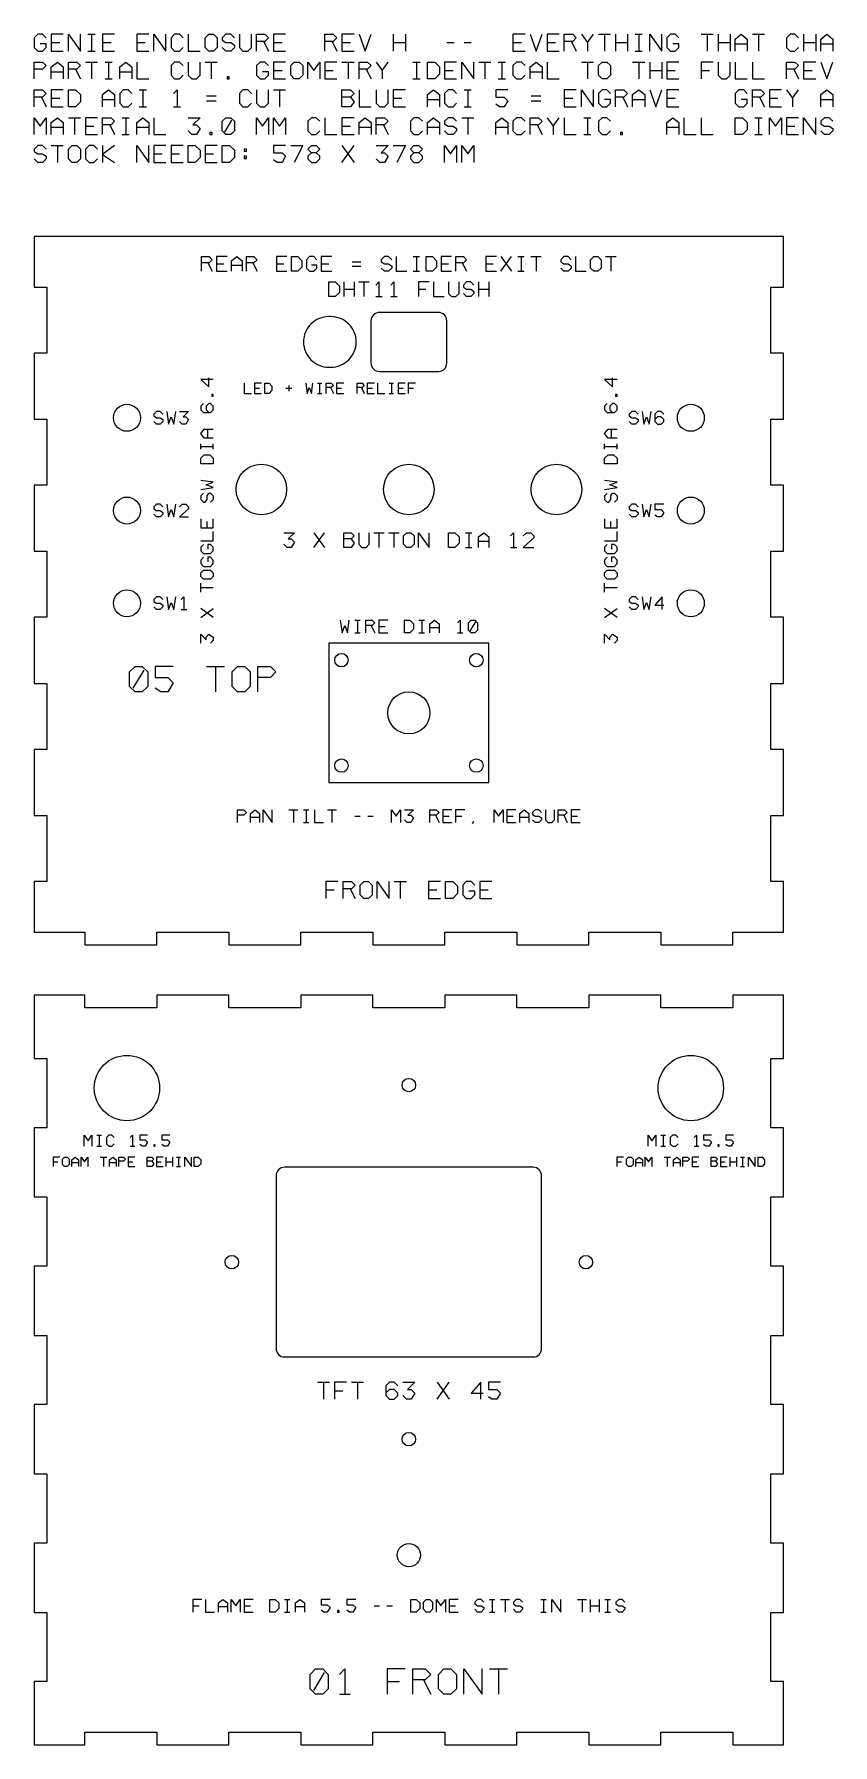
# Model space of a CAD drawing. Extents: x 10 to 567, y 10 to 416.
# Drawn here: x 10 to 199.5, y 10 to 415.8 of the extents above; entities that cross this region are included whole.
import ezdxf

# ---------------------------------------------------------------- set-up
doc = ezdxf.new("R2010")
doc.units = 0
for name, color, linetype in [('CUT', 1, 'Continuous'), ('ENGRAVE', 5, 'Continuous'), ('NOTES', 8, 'Continuous')]:
    doc.layers.add(name, color=color, linetype=linetype)

msp = doc.modelspace()

# ---------------------------------------------------------------- linework, layer by layer
at = {"layer": 'CUT', "color": 1}
for points in [[(10, 202.8), (22, 202.8), (22, 199.8), (39.09, 199.8), (39.09, 202.8), (56.18, 202.8), (56.18, 199.8), (73.27, 199.8), (73.27, 202.8), (90.36, 202.8), (90.36, 199.8), (107.44, 199.8), (107.44, 202.8), (124.53, 202.8), (124.53, 199.8), (141.62, 199.8), (141.62, 202.8), (158.71, 202.8), (158.71, 199.8), (175.8, 199.8), (175.8, 202.8), (187.8, 202.8), (187.8, 214.8), (184.8, 214.8), (184.8, 230.47), (187.8, 230.47), (187.8, 246.13), (184.8, 246.13), (184.8, 261.8), (187.8, 261.8), (187.8, 277.47), (184.8, 277.47), (184.8, 293.13), (187.8, 293.13), (187.8, 308.8), (184.8, 308.8), (184.8, 324.47), (187.8, 324.47), (187.8, 340.13), (184.8, 340.13), (184.8, 355.8), (187.8, 355.8), (187.8, 367.8), (10, 367.8), (10, 355.8), (13, 355.8), (13, 340.13), (10, 340.13), (10, 324.47), (13, 324.47), (13, 308.8), (10, 308.8), (10, 293.13), (13, 293.13), (13, 277.47), (10, 277.47), (10, 261.8), (13, 261.8), (13, 246.13), (10, 246.13), (10, 230.47), (13, 230.47), (13, 214.8), (10, 214.8)], [(10, 10), (22, 10), (22, 13), (39.09, 13), (39.09, 10), (56.18, 10), (56.18, 13), (73.27, 13), (73.27, 10), (90.36, 10), (90.36, 13), (107.44, 13), (107.44, 10), (124.53, 10), (124.53, 13), (141.62, 13), (141.62, 10), (158.71, 10), (158.71, 13), (175.8, 13), (175.8, 10), (187.8, 10), (187.8, 25), (184.8, 25), (184.8, 41.42), (187.8, 41.42), (187.8, 57.84), (184.8, 57.84), (184.8, 74.27), (187.8, 74.27), (187.8, 90.69), (184.8, 90.69), (184.8, 107.11), (187.8, 107.11), (187.8, 123.53), (184.8, 123.53), (184.8, 139.96), (187.8, 139.96), (187.8, 156.38), (184.8, 156.38), (184.8, 172.8), (187.8, 172.8), (187.8, 187.8), (175.8, 187.8), (175.8, 184.8), (158.71, 184.8), (158.71, 187.8), (141.62, 187.8), (141.62, 184.8), (124.53, 184.8), (124.53, 187.8), (107.44, 187.8), (107.44, 184.8), (90.36, 184.8), (90.36, 187.8), (73.27, 187.8), (73.27, 184.8), (56.18, 184.8), (56.18, 187.8), (39.09, 187.8), (39.09, 184.8), (22, 184.8), (22, 187.8), (10, 187.8), (10, 172.8), (13, 172.8), (13, 156.38), (10, 156.38), (10, 139.96), (13, 139.96), (13, 123.53), (10, 123.53), (10, 107.11), (13, 107.11), (13, 90.69), (10, 90.69), (10, 74.27), (13, 74.27), (13, 57.84), (10, 57.84), (10, 41.42), (13, 41.42), (13, 25), (10, 25)]]:
    msp.add_lwpolyline(points, close=True, dxfattribs=at)
for points in [[(91.9, 335.8), (105.9, 335.8, 0.414214), (107.9, 337.8), (107.9, 347.8, 0.414214), (105.9, 349.8), (91.9, 349.8, 0.414214), (89.9, 347.8), (89.9, 337.8, 0.414214)], [(79.9, 336.8), (80.4, 336.8, 0.414214), (86.4, 342.8), (86.4, 342.8, 0.414214), (80.4, 348.8), (79.9, 348.8, 0.414214), (73.9, 342.8), (73.9, 342.8, 0.414214)], [(69.4, 102), (128.4, 102, 0.414214), (130.4, 104), (130.4, 145, 0.414214), (128.4, 147), (69.4, 147, 0.414214), (67.4, 145), (67.4, 104, 0.414214)]]:
    msp.add_lwpolyline(points, format="xyb", close=True, dxfattribs=at)
for centre, radius in [((32, 324.8), 3.2), ((165.8, 324.8), 3.2), ((63.9, 307.8), 6), ((98.9, 307.8), 6), ((133.9, 307.8), 6), ((32, 302.8), 3.2), ((165.8, 302.8), 3.2), ((32, 280.8), 3.2), ((165.8, 280.8), 3.2), ((82.9, 267.3), 1.6), ((114.9, 267.3), 1.6), ((98.9, 254.8), 5), ((82.9, 242.3), 1.6), ((114.9, 242.3), 1.6), ((32, 165.8), 7.75), ((165.8, 165.8), 7.75), ((98.9, 166.5), 1.6), ((56.9, 124.5), 1.6), ((140.9, 124.5), 1.6), ((98.9, 82.5), 1.6), ((98.9, 55), 2.75)]:
    msp.add_circle(centre, radius, dxfattribs=at)
at = {"layer": 'ENGRAVE', "color": 5}
for points in [[(49.73, 359.55), (49.73, 363.05), (51.48, 363.05), (52.23, 362.3), (51.48, 361.55), (49.73, 361.55)], [(51.23, 361.55), (52.23, 359.55)], [(55.78, 363.05), (53.28, 363.05), (53.28, 359.55), (55.78, 359.55)], [(53.28, 361.3), (55.03, 361.3)], [(56.83, 359.55), (56.83, 362.05), (58.08, 363.05), (59.33, 362.05), (59.33, 359.55)], [(60.38, 359.55), (60.38, 363.05), (62.12, 363.05), (62.88, 362.3), (62.12, 361.55), (60.38, 361.55)], [(61.88, 361.55), (62.88, 359.55)], [(69.97, 363.05), (67.47, 363.05), (67.47, 359.55), (69.97, 359.55)], [(67.47, 361.3), (69.22, 361.3)], [(71.03, 359.55), (71.03, 363.05), (72.53, 363.05), (73.53, 362.05), (73.53, 360.55), (72.53, 359.55), (71.03, 359.55)], [(77.08, 362.3), (76.33, 363.05), (75.33, 363.05), (74.58, 362.3), (74.58, 360.3), (75.33, 359.55), (76.33, 359.55), (77.08, 360.3), (77.08, 361.05), (75.83, 361.05)], [(80.62, 363.05), (78.12, 363.05), (78.12, 359.55), (80.62, 359.55)], [(78.12, 361.3), (79.88, 361.3)], [(85.47, 361.8), (87.47, 361.8)], [(94.83, 362.3), (94.08, 363.05), (93.08, 363.05), (92.33, 362.3), (92.33, 361.8), (93.08, 361.3), (94.08, 361.3), (94.83, 360.8), (94.83, 360.3), (94.08, 359.55), (93.08, 359.55), (92.33, 360.3)], [(95.88, 363.05), (95.88, 359.55), (98.38, 359.55)], [(99.92, 363.05), (101.42, 363.05)], [(100.67, 363.05), (100.67, 359.55)], [(102.97, 359.55), (102.97, 363.05), (104.47, 363.05), (105.47, 362.05), (105.47, 360.55), (104.47, 359.55), (102.97, 359.55)], [(109.03, 363.05), (106.53, 363.05), (106.53, 359.55), (109.03, 359.55)], [(106.53, 361.3), (108.28, 361.3)], [(110.08, 359.55), (110.08, 363.05), (111.83, 363.05), (112.58, 362.3), (111.83, 361.55), (110.08, 361.55)], [(111.58, 361.55), (112.58, 359.55)], [(119.67, 363.05), (117.17, 363.05), (117.17, 359.55), (119.67, 359.55)], [(117.17, 361.3), (118.92, 361.3)], [(120.72, 363.05), (123.22, 359.55)], [(120.72, 359.55), (123.22, 363.05)], [(124.78, 363.05), (126.28, 363.05)], [(125.53, 363.05), (125.53, 359.55)], [(127.83, 363.05), (130.32, 363.05)], [(129.07, 363.05), (129.07, 359.55)], [(137.43, 362.3), (136.68, 363.05), (135.68, 363.05), (134.93, 362.3), (134.93, 361.8), (135.68, 361.3), (136.68, 361.3), (137.43, 360.8), (137.43, 360.3), (136.68, 359.55), (135.68, 359.55), (134.93, 360.3)], [(138.47, 363.05), (138.47, 359.55), (140.97, 359.55)], [(142.77, 363.05), (143.77, 363.05), (144.52, 362.3), (144.52, 360.3), (143.77, 359.55), (142.77, 359.55), (142.02, 360.3), (142.02, 362.3), (142.77, 363.05)], [(145.57, 363.05), (148.07, 363.05)], [(146.82, 363.05), (146.82, 359.55)], [(56.83, 361.05), (59.33, 361.05)], [(85.47, 360.8), (87.47, 360.8)], [(99.92, 359.55), (101.42, 359.55)], [(124.78, 359.55), (126.28, 359.55)], [(79.9, 353.55), (79.9, 357.05), (81.4, 357.05), (82.4, 356.05), (82.4, 354.55), (81.4, 353.55), (79.9, 353.55)], [(83.45, 357.05), (83.45, 353.55)], [(83.45, 355.3), (85.95, 355.3)], [(85.95, 357.05), (85.95, 353.55)], [(87, 357.05), (89.5, 357.05)], [(88.25, 357.05), (88.25, 353.55)], [(91.05, 356.3), (91.8, 357.05), (91.8, 353.55)], [(91.05, 353.55), (92.55, 353.55)], [(94.6, 356.3), (95.35, 357.05), (95.35, 353.55)], [(94.6, 353.55), (96.1, 353.55)], [(103.7, 357.05), (101.2, 357.05), (101.2, 353.55)], [(101.2, 355.3), (102.95, 355.3)], [(104.75, 357.05), (104.75, 353.55), (107.25, 353.55)], [(108.3, 357.05), (108.3, 354.3), (109.05, 353.55), (110.05, 353.55), (110.8, 354.3), (110.8, 357.05)], [(114.35, 356.3), (113.6, 357.05), (112.6, 357.05), (111.85, 356.3), (111.85, 355.8), (112.6, 355.3), (113.6, 355.3), (114.35, 354.8), (114.35, 354.3), (113.6, 353.55), (112.6, 353.55), (111.85, 354.3)], [(115.4, 357.05), (115.4, 353.55)], [(115.4, 355.3), (117.9, 355.3)], [(117.9, 357.05), (117.9, 353.55)], [(52.5, 333.87), (49.5, 333.87), (51.43, 332.16), (51.43, 334.3)], [(59.82, 333), (59.82, 330.6), (61.53, 330.6)], [(63.97, 333), (62.25, 333), (62.25, 330.6), (63.97, 330.6)], [(64.69, 330.6), (64.69, 333), (65.72, 333), (66.4, 332.31), (66.4, 331.29), (65.72, 330.6), (64.69, 330.6)], [(74.42, 333), (74.77, 330.6), (75.28, 331.97), (75.8, 330.6), (76.14, 333)], [(77.2, 333), (78.23, 333)], [(77.72, 333), (77.72, 330.6)], [(79.29, 330.6), (79.29, 333), (80.49, 333), (81.01, 332.49), (80.49, 331.97), (79.29, 331.97)], [(83.44, 333), (81.73, 333), (81.73, 330.6), (83.44, 330.6)], [(86.6, 330.6), (86.6, 333), (87.8, 333), (88.31, 332.49), (87.8, 331.97), (86.6, 331.97)], [(90.74, 333), (89.03, 333), (89.03, 330.6), (90.74, 330.6)], [(91.46, 333), (91.46, 330.6), (93.18, 330.6)], [(94.24, 333), (95.27, 333)], [(94.76, 333), (94.76, 330.6)], [(98.05, 333), (96.33, 333), (96.33, 330.6), (98.05, 330.6)], [(100.48, 333), (98.77, 333), (98.77, 330.6)], [(148.3, 333.87), (145.3, 333.87), (147.23, 332.16), (147.23, 334.3)], [(52.5, 329.97), (52.5, 330.36), (52.11, 330.36), (52.11, 329.97), (52.5, 329.97)], [(62.25, 331.8), (63.45, 331.8)], [(69.73, 331.8), (71.1, 331.8)], [(70.41, 332.49), (70.41, 331.11)], [(77.2, 330.6), (78.23, 330.6)], [(80.32, 331.97), (81.01, 330.6)], [(81.73, 331.8), (82.93, 331.8)], [(87.62, 331.97), (88.31, 330.6)], [(89.03, 331.8), (90.23, 331.8)], [(94.24, 330.6), (95.27, 330.6)], [(96.33, 331.8), (97.53, 331.8)], [(98.77, 331.8), (99.97, 331.8)], [(148.3, 329.97), (148.3, 330.36), (147.91, 330.36), (147.91, 329.97), (148.3, 329.97)], [(40.53, 325.66), (39.89, 326.3), (39.03, 326.3), (38.39, 325.66), (38.39, 325.23), (39.03, 324.8), (39.89, 324.8), (40.53, 324.37), (40.53, 323.94), (39.89, 323.3), (39.03, 323.3), (38.39, 323.94)], [(41.43, 326.3), (41.86, 323.3), (42.5, 325.01), (43.14, 323.3), (43.57, 326.3)], [(44.47, 326.3), (46.61, 326.3), (45.33, 325.01), (45.97, 325.01), (46.61, 324.37), (45.97, 323.3), (45.11, 323.3), (44.47, 323.94)], [(50.14, 328.21), (49.5, 327.57), (49.5, 326.71), (50.14, 326.07), (51.86, 326.07), (52.5, 326.71), (52.5, 327.57), (51.86, 328.21), (51.43, 328.21), (50.79, 327.57), (50.79, 326.71), (51.43, 326.07)], [(145.94, 328.21), (145.3, 327.57), (145.3, 326.71), (145.94, 326.07), (147.66, 326.07), (148.3, 326.71), (148.3, 327.57), (147.66, 328.21), (147.23, 328.21), (146.59, 327.57), (146.59, 326.71), (147.23, 326.07)], [(153.33, 325.66), (152.69, 326.3), (151.83, 326.3), (151.19, 325.66), (151.19, 325.23), (151.83, 324.8), (152.69, 324.8), (153.33, 324.37), (153.33, 323.94), (152.69, 323.3), (151.83, 323.3), (151.19, 323.94)], [(154.23, 326.3), (154.66, 323.3), (155.3, 325.01), (155.94, 323.3), (156.37, 326.3)], [(159.41, 325.66), (158.77, 326.3), (157.91, 326.3), (157.27, 325.66), (157.27, 323.94), (157.91, 323.3), (158.77, 323.3), (159.41, 323.94), (159.41, 324.37), (158.77, 325.01), (157.91, 325.01), (157.27, 324.37)], [(52.5, 319.99), (50.36, 319.99), (49.5, 321.06), (50.36, 322.13), (52.5, 322.13)], [(51.21, 319.99), (51.21, 322.13)], [(148.3, 319.99), (146.16, 319.99), (145.3, 321.06), (146.16, 322.13), (148.3, 322.13)], [(147.01, 319.99), (147.01, 322.13)], [(49.5, 317.37), (49.5, 318.66)], [(49.5, 318.01), (52.5, 318.01)], [(52.5, 317.37), (52.5, 318.66)], [(145.3, 317.37), (145.3, 318.66)], [(145.3, 318.01), (148.3, 318.01)], [(148.3, 317.37), (148.3, 318.66)], [(52.5, 313.9), (49.5, 313.9), (49.5, 315.19), (50.36, 316.04), (51.64, 316.04), (52.5, 315.19), (52.5, 313.9)], [(148.3, 313.9), (145.3, 313.9), (145.3, 315.19), (146.16, 316.04), (147.44, 316.04), (148.3, 315.19), (148.3, 313.9)], [(49.5, 307.81), (52.5, 308.24), (50.79, 308.89), (52.5, 309.53), (49.5, 309.96)], [(145.3, 307.81), (148.3, 308.24), (146.59, 308.89), (148.3, 309.53), (145.3, 309.96)], [(50.14, 306.91), (49.5, 306.27), (49.5, 305.41), (50.14, 304.77), (50.57, 304.77), (51, 305.41), (51, 306.27), (51.43, 306.91), (51.86, 306.91), (52.5, 306.27), (52.5, 305.41), (51.86, 304.77)], [(145.94, 306.91), (145.3, 306.27), (145.3, 305.41), (145.94, 304.77), (146.37, 304.77), (146.8, 305.41), (146.8, 306.27), (147.23, 306.91), (147.66, 306.91), (148.3, 306.27), (148.3, 305.41), (147.66, 304.77)], [(40.53, 303.66), (39.89, 304.3), (39.03, 304.3), (38.39, 303.66), (38.39, 303.23), (39.03, 302.8), (39.89, 302.8), (40.53, 302.37), (40.53, 301.94), (39.89, 301.3), (39.03, 301.3), (38.39, 301.94)], [(41.43, 304.3), (41.86, 301.3), (42.5, 303.01), (43.14, 301.3), (43.57, 304.3)], [(44.47, 303.66), (45.11, 304.3), (45.97, 304.3), (46.61, 303.66), (46.61, 303.23), (44.47, 301.3), (46.61, 301.3)], [(49.5, 300.83), (49.5, 298.69), (52.5, 298.69), (52.5, 300.83)], [(145.3, 300.83), (145.3, 298.69), (148.3, 298.69), (148.3, 300.83)], [(153.33, 303.66), (152.69, 304.3), (151.83, 304.3), (151.19, 303.66), (151.19, 303.23), (151.83, 302.8), (152.69, 302.8), (153.33, 302.37), (153.33, 301.94), (152.69, 301.3), (151.83, 301.3), (151.19, 301.94)], [(154.23, 304.3), (154.66, 301.3), (155.3, 303.01), (155.94, 301.3), (156.37, 304.3)], [(159.41, 304.3), (157.27, 304.3), (157.27, 303.01), (158.77, 303.01), (159.41, 302.37), (158.77, 301.3), (157.91, 301.3), (157.27, 301.73)], [(49.5, 295.64), (52.5, 295.64), (52.5, 297.79)], [(51, 298.69), (51, 300.19)], [(69.25, 297.55), (71.75, 297.55), (70.25, 296.05), (71, 296.05), (71.75, 295.3), (71, 294.05), (70, 294.05), (69.25, 294.8)], [(76.35, 297.55), (78.85, 294.05)], [(76.35, 294.05), (78.85, 297.55)], [(83.45, 294.05), (83.45, 297.55), (85.2, 297.55), (85.95, 296.8), (85.2, 296.05), (83.45, 296.05)], [(87, 297.55), (87, 294.8), (87.75, 294.05), (88.75, 294.05), (89.5, 294.8), (89.5, 297.55)], [(90.55, 297.55), (93.05, 297.55)], [(91.8, 297.55), (91.8, 294.05)], [(94.1, 297.55), (96.6, 297.55)], [(95.35, 297.55), (95.35, 294.05)], [(98.4, 297.55), (99.4, 297.55), (100.15, 296.8), (100.15, 294.8), (99.4, 294.05), (98.4, 294.05), (97.65, 294.8), (97.65, 296.8), (98.4, 297.55)], [(101.2, 294.05), (101.2, 297.55), (103.7, 294.05), (103.7, 297.55)], [(108.3, 294.05), (108.3, 297.55), (109.8, 297.55), (110.8, 296.55), (110.8, 295.05), (109.8, 294.05), (108.3, 294.05)], [(112.35, 297.55), (113.85, 297.55)], [(113.1, 297.55), (113.1, 294.05)], [(115.4, 294.05), (115.4, 296.55), (116.65, 297.55), (117.9, 296.55), (117.9, 294.05)], [(123, 296.8), (123.75, 297.55), (123.75, 294.05)], [(126.05, 296.8), (126.8, 297.55), (127.8, 297.55), (128.55, 296.8), (128.55, 296.3), (126.05, 294.05), (128.55, 294.05)], [(145.3, 295.64), (148.3, 295.64), (148.3, 297.79)], [(146.8, 298.69), (146.8, 300.19)], [(50.14, 294.74), (49.5, 294.1), (49.5, 293.24), (50.14, 292.6), (51.86, 292.6), (52.5, 293.24), (52.5, 294.1), (51.86, 294.74), (51.21, 294.74), (51.21, 293.67)], [(85.2, 296.05), (85.95, 295.05), (85.2, 294.05), (83.45, 294.05)], [(112.35, 294.05), (113.85, 294.05)], [(115.4, 295.55), (117.9, 295.55)], [(123, 294.05), (124.5, 294.05)], [(145.94, 294.74), (145.3, 294.1), (145.3, 293.24), (145.94, 292.6), (147.66, 292.6), (148.3, 293.24), (148.3, 294.1), (147.66, 294.74), (147.01, 294.74), (147.01, 293.67)], [(50.14, 291.7), (49.5, 291.06), (49.5, 290.2), (50.14, 289.56), (51.86, 289.56), (52.5, 290.2), (52.5, 291.06), (51.86, 291.7), (51.21, 291.7), (51.21, 290.63)], [(49.5, 287.16), (49.5, 288.01), (50.14, 288.66), (51.86, 288.66), (52.5, 288.01), (52.5, 287.16), (51.86, 286.51), (50.14, 286.51), (49.5, 287.16)], [(145.94, 291.7), (145.3, 291.06), (145.3, 290.2), (145.94, 289.56), (147.66, 289.56), (148.3, 290.2), (148.3, 291.06), (147.66, 291.7), (147.01, 291.7), (147.01, 290.63)], [(145.3, 287.16), (145.3, 288.01), (145.94, 288.66), (147.66, 288.66), (148.3, 288.01), (148.3, 287.16), (147.66, 286.51), (145.94, 286.51), (145.3, 287.16)], [(49.5, 283.47), (49.5, 285.61)], [(49.5, 284.54), (52.5, 284.54)], [(145.3, 283.47), (145.3, 285.61)], [(145.3, 284.54), (148.3, 284.54)], [(40.53, 281.66), (39.89, 282.3), (39.03, 282.3), (38.39, 281.66), (38.39, 281.23), (39.03, 280.8), (39.89, 280.8), (40.53, 280.37), (40.53, 279.94), (39.89, 279.3), (39.03, 279.3), (38.39, 279.94)], [(41.43, 282.3), (41.86, 279.3), (42.5, 281.01), (43.14, 279.3), (43.57, 282.3)], [(44.9, 281.66), (45.54, 282.3), (45.54, 279.3)], [(153.33, 281.66), (152.69, 282.3), (151.83, 282.3), (151.19, 281.66), (151.19, 281.23), (151.83, 280.8), (152.69, 280.8), (153.33, 280.37), (153.33, 279.94), (152.69, 279.3), (151.83, 279.3), (151.19, 279.94)], [(154.23, 282.3), (154.66, 279.3), (155.3, 281.01), (155.94, 279.3), (156.37, 282.3)], [(158.99, 279.3), (158.99, 282.3), (157.27, 280.37), (159.41, 280.37)], [(44.9, 279.3), (46.19, 279.3)], [(49.5, 277.39), (52.5, 279.53)], [(52.5, 277.39), (49.5, 279.53)], [(82.61, 276.8), (83.04, 273.8), (83.69, 275.51), (84.33, 273.8), (84.76, 276.8)], [(86.09, 276.8), (87.37, 276.8)], [(86.73, 276.8), (86.73, 273.8)], [(88.7, 273.8), (88.7, 276.8), (90.2, 276.8), (90.84, 276.16), (90.2, 275.51), (88.7, 275.51)], [(93.89, 276.8), (91.74, 276.8), (91.74, 273.8), (93.89, 273.8)], [(97.83, 273.8), (97.83, 276.8), (99.11, 276.8), (99.97, 275.94), (99.97, 274.66), (99.11, 273.8), (97.83, 273.8)], [(101.3, 276.8), (102.59, 276.8)], [(101.94, 276.8), (101.94, 273.8)], [(103.91, 273.8), (103.91, 275.94), (104.99, 276.8), (106.06, 275.94), (106.06, 273.8)], [(110.43, 276.16), (111.07, 276.8), (111.07, 273.8)], [(113.69, 276.8), (114.54, 276.8), (115.19, 276.16), (115.19, 274.44), (114.54, 273.8), (113.69, 273.8), (113.04, 274.44), (113.04, 276.16), (113.69, 276.8)], [(113.47, 274.23), (114.76, 276.37)], [(145.3, 277.39), (148.3, 279.53)], [(148.3, 277.39), (145.3, 279.53)], [(49.5, 271.3), (49.5, 273.44), (50.79, 272.16), (50.79, 272.8), (51.43, 273.44), (52.5, 272.8), (52.5, 271.94), (51.86, 271.3)], [(86.09, 273.8), (87.37, 273.8)], [(89.99, 275.51), (90.84, 273.8)], [(91.74, 275.3), (93.24, 275.3)], [(101.3, 273.8), (102.59, 273.8)], [(103.91, 275.09), (106.06, 275.09)], [(110.43, 273.8), (111.71, 273.8)], [(145.3, 271.3), (145.3, 273.44), (146.59, 272.16), (146.59, 272.8), (147.23, 273.44), (148.3, 272.8), (148.3, 271.94), (147.66, 271.3)], [(33.93, 265.8), (35.64, 265.8), (36.93, 264.51), (36.93, 261.09), (35.64, 259.8), (33.93, 259.8), (32.64, 261.09), (32.64, 264.51), (33.93, 265.8)], [(33.5, 260.66), (36.07, 264.94)], [(43.01, 265.8), (38.73, 265.8), (38.73, 263.23), (41.73, 263.23), (43.01, 261.94), (41.73, 259.8), (40.01, 259.8), (38.73, 260.66)], [(50.9, 265.8), (55.19, 265.8)], [(53.04, 265.8), (53.04, 259.8)], [(58.27, 265.8), (59.99, 265.8), (61.27, 264.51), (61.27, 261.09), (59.99, 259.8), (58.27, 259.8), (56.99, 261.09), (56.99, 264.51), (58.27, 265.8)], [(63.07, 259.8), (63.07, 265.8), (66.07, 265.8), (67.36, 264.51), (66.07, 263.23), (63.07, 263.23)], [(58.27, 228.8), (58.27, 231.8), (59.77, 231.8), (60.41, 231.16), (59.77, 230.51), (58.27, 230.51)], [(61.31, 228.8), (61.31, 230.94), (62.39, 231.8), (63.46, 230.94), (63.46, 228.8)], [(64.36, 228.8), (64.36, 231.8), (66.5, 228.8), (66.5, 231.8)], [(70.44, 231.8), (72.59, 231.8)], [(71.51, 231.8), (71.51, 228.8)], [(73.91, 231.8), (75.2, 231.8)], [(74.56, 231.8), (74.56, 228.8)], [(76.53, 231.8), (76.53, 228.8), (78.67, 228.8)], [(79.57, 231.8), (81.71, 231.8)], [(80.64, 231.8), (80.64, 228.8)], [(94.79, 228.8), (94.79, 231.8), (95.86, 230.3), (96.93, 231.8), (96.93, 228.8)], [(97.83, 231.8), (99.97, 231.8), (98.69, 230.51), (99.33, 230.51), (99.97, 229.87), (99.33, 228.8), (98.47, 228.8), (97.83, 229.44)], [(103.91, 228.8), (103.91, 231.8), (105.41, 231.8), (106.06, 231.16), (105.41, 230.51), (103.91, 230.51)], [(109.1, 231.8), (106.96, 231.8), (106.96, 228.8), (109.1, 228.8)], [(112.14, 231.8), (110, 231.8), (110, 228.8)], [(119.13, 228.8), (119.13, 231.8), (120.2, 230.3), (121.27, 231.8), (121.27, 228.8)], [(124.31, 231.8), (122.17, 231.8), (122.17, 228.8), (124.31, 228.8)], [(125.21, 228.8), (125.21, 230.94), (126.29, 231.8), (127.36, 230.94), (127.36, 228.8)], [(130.4, 231.16), (129.76, 231.8), (128.9, 231.8), (128.26, 231.16), (128.26, 230.73), (128.9, 230.3), (129.76, 230.3), (130.4, 229.87), (130.4, 229.44), (129.76, 228.8), (128.9, 228.8), (128.26, 229.44)], [(131.3, 231.8), (131.3, 229.44), (131.94, 228.8), (132.8, 228.8), (133.44, 229.44), (133.44, 231.8)], [(134.34, 228.8), (134.34, 231.8), (135.84, 231.8), (136.49, 231.16), (135.84, 230.51), (134.34, 230.51)], [(139.53, 231.8), (137.39, 231.8), (137.39, 228.8), (139.53, 228.8)], [(61.31, 230.09), (63.46, 230.09)], [(73.91, 228.8), (75.2, 228.8)], [(86.09, 230.3), (87.37, 230.3)], [(89.13, 230.3), (90.41, 230.3)], [(105.2, 230.51), (106.06, 228.8)], [(106.96, 230.3), (108.46, 230.3)], [(110, 230.3), (111.5, 230.3)], [(114.24, 229.06), (113.9, 228.54)], [(122.17, 230.3), (123.67, 230.3)], [(125.21, 230.09), (127.36, 230.09)], [(135.63, 230.51), (136.49, 228.8)], [(137.39, 230.3), (138.89, 230.3)], [(82.07, 214.8), (79.21, 214.8), (79.21, 210.8)], [(79.21, 212.8), (81.21, 212.8)], [(83.27, 210.8), (83.27, 214.8), (85.27, 214.8), (86.13, 213.94), (85.27, 213.09), (83.27, 213.09)], [(84.99, 213.09), (86.13, 210.8)], [(88.19, 214.8), (89.33, 214.8), (90.19, 213.94), (90.19, 211.66), (89.33, 210.8), (88.19, 210.8), (87.33, 211.66), (87.33, 213.94), (88.19, 214.8)], [(91.39, 210.8), (91.39, 214.8), (94.24, 210.8), (94.24, 214.8)], [(95.44, 214.8), (98.3, 214.8)], [(96.87, 214.8), (96.87, 210.8)], [(106.41, 214.8), (103.56, 214.8), (103.56, 210.8), (106.41, 210.8)], [(103.56, 212.8), (105.56, 212.8)], [(107.61, 210.8), (107.61, 214.8), (109.33, 214.8), (110.47, 213.66), (110.47, 211.94), (109.33, 210.8), (107.61, 210.8)], [(114.53, 213.94), (113.67, 214.8), (112.53, 214.8), (111.67, 213.94), (111.67, 211.66), (112.53, 210.8), (113.67, 210.8), (114.53, 211.66), (114.53, 212.51), (113.1, 212.51)], [(118.59, 214.8), (115.73, 214.8), (115.73, 210.8), (118.59, 210.8)], [(115.73, 212.8), (117.73, 212.8)], [(21.84, 152), (21.84, 154.6), (22.77, 153.3), (23.7, 154.6), (23.7, 152)], [(24.85, 154.6), (25.96, 154.6)], [(25.41, 154.6), (25.41, 152)], [(28.97, 154.04), (28.42, 154.6), (27.67, 154.6), (27.12, 154.04), (27.12, 152.56), (27.67, 152), (28.42, 152), (28.97, 152.56)], [(32.76, 154.04), (33.32, 154.6), (33.32, 152)], [(36.88, 154.6), (35.03, 154.6), (35.03, 153.49), (36.33, 153.49), (36.88, 152.93), (36.33, 152), (35.58, 152), (35.03, 152.37)], [(42.16, 154.6), (40.3, 154.6), (40.3, 153.49), (41.6, 153.49), (42.16, 152.93), (41.6, 152), (40.86, 152), (40.3, 152.37)], [(155.64, 152), (155.64, 154.6), (156.57, 153.3), (157.5, 154.6), (157.5, 152)], [(158.65, 154.6), (159.76, 154.6)], [(159.21, 154.6), (159.21, 152)], [(162.77, 154.04), (162.22, 154.6), (161.47, 154.6), (160.92, 154.04), (160.92, 152.56), (161.47, 152), (162.22, 152), (162.77, 152.56)], [(166.56, 154.04), (167.12, 154.6), (167.12, 152)], [(170.68, 154.6), (168.83, 154.6), (168.83, 153.49), (170.13, 153.49), (170.68, 152.93), (170.13, 152), (169.38, 152), (168.83, 152.37)], [(175.96, 154.6), (174.1, 154.6), (174.1, 153.49), (175.4, 153.49), (175.96, 152.93), (175.4, 152), (174.66, 152), (174.1, 152.37)], [(24.85, 152), (25.96, 152)], [(32.76, 152), (33.88, 152)], [(38.41, 152), (38.74, 152), (38.74, 152.33), (38.41, 152.33), (38.41, 152)], [(158.65, 152), (159.76, 152)], [(166.56, 152), (167.68, 152)], [(172.21, 152), (172.54, 152), (172.54, 152.33), (172.21, 152.33), (172.21, 152)], [(16.05, 149.4), (14.48, 149.4), (14.48, 147.2)], [(14.48, 148.3), (15.58, 148.3)], [(17.18, 149.4), (17.81, 149.4), (18.28, 148.93), (18.28, 147.67), (17.81, 147.2), (17.18, 147.2), (16.71, 147.67), (16.71, 148.93), (17.18, 149.4)], [(18.94, 147.2), (18.94, 148.77), (19.73, 149.4), (20.51, 148.77), (20.51, 147.2)], [(18.94, 148.14), (20.51, 148.14)], [(21.17, 147.2), (21.17, 149.4), (21.96, 148.3), (22.74, 149.4), (22.74, 147.2)], [(25.64, 149.4), (27.21, 149.4)], [(26.42, 149.4), (26.42, 147.2)], [(27.87, 147.2), (27.87, 148.77), (28.65, 149.4), (29.44, 148.77), (29.44, 147.2)], [(27.87, 148.14), (29.44, 148.14)], [(30.1, 147.2), (30.1, 149.4), (31.2, 149.4), (31.67, 148.93), (31.2, 148.46), (30.1, 148.46)], [(33.9, 149.4), (32.33, 149.4), (32.33, 147.2), (33.9, 147.2)], [(32.33, 148.3), (33.43, 148.3)], [(36.79, 147.2), (36.79, 149.4), (37.89, 149.4), (38.36, 148.93), (37.89, 148.46), (36.79, 148.46)], [(37.89, 148.46), (38.36, 147.83), (37.89, 147.2), (36.79, 147.2)], [(40.6, 149.4), (39.02, 149.4), (39.02, 147.2), (40.6, 147.2)], [(39.02, 148.3), (40.12, 148.3)], [(41.26, 149.4), (41.26, 147.2)], [(41.26, 148.3), (42.83, 148.3)], [(42.83, 149.4), (42.83, 147.2)], [(43.8, 149.4), (44.74, 149.4)], [(43.8, 147.2), (44.74, 147.2)], [(44.27, 149.4), (44.27, 147.2)], [(45.72, 147.2), (45.72, 149.4), (47.29, 147.2), (47.29, 149.4)], [(47.95, 147.2), (47.95, 149.4), (48.89, 149.4), (49.52, 148.77), (49.52, 147.83), (48.89, 147.2), (47.95, 147.2)], [(149.85, 149.4), (148.28, 149.4), (148.28, 147.2)], [(148.28, 148.3), (149.38, 148.3)], [(150.98, 149.4), (151.61, 149.4), (152.08, 148.93), (152.08, 147.67), (151.61, 147.2), (150.98, 147.2), (150.51, 147.67), (150.51, 148.93), (150.98, 149.4)], [(152.74, 147.2), (152.74, 148.77), (153.53, 149.4), (154.31, 148.77), (154.31, 147.2)], [(152.74, 148.14), (154.31, 148.14)], [(154.97, 147.2), (154.97, 149.4), (155.76, 148.3), (156.54, 149.4), (156.54, 147.2)], [(159.44, 149.4), (161.01, 149.4)], [(160.22, 149.4), (160.22, 147.2)], [(161.67, 147.2), (161.67, 148.77), (162.45, 149.4), (163.24, 148.77), (163.24, 147.2)], [(161.67, 148.14), (163.24, 148.14)], [(163.9, 147.2), (163.9, 149.4), (165, 149.4), (165.47, 148.93), (165, 148.46), (163.9, 148.46)], [(167.7, 149.4), (166.13, 149.4), (166.13, 147.2), (167.7, 147.2)], [(166.13, 148.3), (167.23, 148.3)], [(170.59, 147.2), (170.59, 149.4), (171.69, 149.4), (172.16, 148.93), (171.69, 148.46), (170.59, 148.46)], [(171.69, 148.46), (172.16, 147.83), (171.69, 147.2), (170.59, 147.2)], [(174.4, 149.4), (172.82, 149.4), (172.82, 147.2), (174.4, 147.2)], [(172.82, 148.3), (173.92, 148.3)], [(175.06, 149.4), (175.06, 147.2)], [(175.06, 148.3), (176.63, 148.3)], [(176.63, 149.4), (176.63, 147.2)], [(177.6, 149.4), (178.54, 149.4)], [(177.6, 147.2), (178.54, 147.2)], [(178.07, 149.4), (178.07, 147.2)], [(179.52, 147.2), (179.52, 149.4), (181.09, 147.2), (181.09, 149.4)], [(181.75, 147.2), (181.75, 149.4), (182.69, 149.4), (183.32, 148.77), (183.32, 147.83), (182.69, 147.2), (181.75, 147.2)], [(77.19, 96), (80.04, 96)], [(78.61, 96), (78.61, 92)], [(84.1, 96), (81.24, 96), (81.24, 92)], [(81.24, 94), (83.24, 94)], [(85.3, 96), (88.16, 96)], [(86.73, 96), (86.73, 92)], [(96.27, 95.14), (95.41, 96), (94.27, 96), (93.41, 95.14), (93.41, 92.86), (94.27, 92), (95.41, 92), (96.27, 92.86), (96.27, 93.43), (95.41, 94.29), (94.27, 94.29), (93.41, 93.43)], [(97.47, 96), (100.33, 96), (98.61, 94.29), (99.47, 94.29), (100.33, 93.43), (99.47, 92), (98.33, 92), (97.47, 92.86)], [(105.59, 96), (108.44, 92)], [(105.59, 92), (108.44, 96)], [(115.99, 92), (115.99, 96), (113.7, 93.43), (116.56, 93.43)], [(120.61, 96), (117.76, 96), (117.76, 94.29), (119.76, 94.29), (120.61, 93.43), (119.76, 92), (118.61, 92), (117.76, 92.57)], [(49.76, 44.5), (47.62, 44.5), (47.62, 41.5)], [(47.62, 43), (49.12, 43)], [(50.66, 44.5), (50.66, 41.5), (52.81, 41.5)], [(53.71, 41.5), (53.71, 43.64), (54.78, 44.5), (55.85, 43.64), (55.85, 41.5)], [(53.71, 42.79), (55.85, 42.79)], [(56.75, 41.5), (56.75, 44.5), (57.82, 43), (58.89, 44.5), (58.89, 41.5)], [(61.94, 44.5), (59.79, 44.5), (59.79, 41.5), (61.94, 41.5)], [(59.79, 43), (61.29, 43)], [(65.88, 41.5), (65.88, 44.5), (67.16, 44.5), (68.02, 43.64), (68.02, 42.36), (67.16, 41.5), (65.88, 41.5)], [(69.35, 44.5), (70.64, 44.5)], [(69.35, 41.5), (70.64, 41.5)], [(69.99, 44.5), (69.99, 41.5)], [(71.96, 41.5), (71.96, 43.64), (73.04, 44.5), (74.11, 43.64), (74.11, 41.5)], [(71.96, 42.79), (74.11, 42.79)], [(80.19, 44.5), (78.05, 44.5), (78.05, 43.21), (79.55, 43.21), (80.19, 42.57), (79.55, 41.5), (78.69, 41.5), (78.05, 41.93)], [(81.95, 41.5), (82.34, 41.5), (82.34, 41.89), (81.95, 41.89), (81.95, 41.5)], [(86.28, 44.5), (84.14, 44.5), (84.14, 43.21), (85.64, 43.21), (86.28, 42.57), (85.64, 41.5), (84.78, 41.5), (84.14, 41.93)], [(90.65, 43), (91.94, 43)], [(93.69, 43), (94.98, 43)], [(99.35, 41.5), (99.35, 44.5), (100.64, 44.5), (101.49, 43.64), (101.49, 42.36), (100.64, 41.5), (99.35, 41.5)], [(103.04, 44.5), (103.89, 44.5), (104.54, 43.86), (104.54, 42.14), (103.89, 41.5), (103.04, 41.5), (102.39, 42.14), (102.39, 43.86), (103.04, 44.5)], [(105.44, 41.5), (105.44, 44.5), (106.51, 43), (107.58, 44.5), (107.58, 41.5)], [(110.62, 44.5), (108.48, 44.5), (108.48, 41.5), (110.62, 41.5)], [(108.48, 43), (109.98, 43)], [(116.71, 43.86), (116.06, 44.5), (115.21, 44.5), (114.56, 43.86), (114.56, 43.43), (115.21, 43), (116.06, 43), (116.71, 42.57), (116.71, 42.14), (116.06, 41.5), (115.21, 41.5), (114.56, 42.14)], [(118.04, 44.5), (119.32, 44.5)], [(118.04, 41.5), (119.32, 41.5)], [(118.68, 44.5), (118.68, 41.5)], [(120.65, 44.5), (122.79, 44.5)], [(121.72, 44.5), (121.72, 41.5)], [(125.84, 43.86), (125.19, 44.5), (124.34, 44.5), (123.69, 43.86), (123.69, 43.43), (124.34, 43), (125.19, 43), (125.84, 42.57), (125.84, 42.14), (125.19, 41.5), (124.34, 41.5), (123.69, 42.14)], [(130.21, 44.5), (131.49, 44.5)], [(130.21, 41.5), (131.49, 41.5)], [(130.85, 44.5), (130.85, 41.5)], [(132.82, 41.5), (132.82, 44.5), (134.96, 41.5), (134.96, 44.5)], [(138.91, 44.5), (141.05, 44.5)], [(139.98, 44.5), (139.98, 41.5)], [(141.95, 44.5), (141.95, 41.5)], [(141.95, 43), (144.09, 43)], [(144.09, 44.5), (144.09, 41.5)], [(145.42, 44.5), (146.71, 44.5)], [(145.42, 41.5), (146.71, 41.5)], [(146.06, 44.5), (146.06, 41.5)], [(150.18, 43.86), (149.54, 44.5), (148.68, 44.5), (148.04, 43.86), (148.04, 43.43), (148.68, 43), (149.54, 43), (150.18, 42.57), (150.18, 42.14), (149.54, 41.5), (148.68, 41.5), (148.04, 42.14)], [(76.74, 28), (78.46, 28), (79.74, 26.71), (79.74, 23.29), (78.46, 22), (76.74, 22), (75.46, 23.29), (75.46, 26.71), (76.74, 28)], [(76.31, 22.86), (78.89, 27.14)], [(82.4, 26.71), (83.69, 28), (83.69, 22)], [(98, 28), (93.71, 28), (93.71, 22)], [(93.71, 25), (96.71, 25)], [(99.8, 22), (99.8, 28), (102.8, 28), (104.09, 26.71), (102.8, 25.43), (99.8, 25.43)], [(102.37, 25.43), (104.09, 22)], [(107.17, 28), (108.89, 28), (110.17, 26.71), (110.17, 23.29), (108.89, 22), (107.17, 22), (105.89, 23.29), (105.89, 26.71), (107.17, 28)], [(111.97, 22), (111.97, 28), (116.26, 22), (116.26, 28)], [(118.06, 28), (122.34, 28)], [(120.2, 28), (120.2, 22)], [(82.4, 22), (84.97, 22)]]:
    msp.add_lwpolyline(points, dxfattribs=at)
msp.add_lwpolyline([(79.9, 238.3), (117.9, 238.3), (117.9, 271.3), (79.9, 271.3)], close=True, dxfattribs=at)
at = {"layer": 'NOTES', "color": 8}
for points in [[(12.86, 414.94), (12, 415.8), (10.86, 415.8), (10, 414.94), (10, 412.66), (10.86, 411.8), (12, 411.8), (12.86, 412.66), (12.86, 413.51), (11.43, 413.51)], [(16.91, 415.8), (14.06, 415.8), (14.06, 411.8), (16.91, 411.8)], [(18.11, 411.8), (18.11, 415.8), (20.97, 411.8), (20.97, 415.8)], [(22.74, 415.8), (24.46, 415.8)], [(23.6, 415.8), (23.6, 411.8)], [(29.09, 415.8), (26.23, 415.8), (26.23, 411.8), (29.09, 411.8)], [(37.2, 415.8), (34.34, 415.8), (34.34, 411.8), (37.2, 411.8)], [(38.4, 411.8), (38.4, 415.8), (41.26, 411.8), (41.26, 415.8)], [(45.31, 414.94), (44.46, 415.8), (43.31, 415.8), (42.46, 414.94), (42.46, 412.66), (43.31, 411.8), (44.46, 411.8), (45.31, 412.66)], [(46.51, 415.8), (46.51, 411.8), (49.37, 411.8)], [(51.43, 415.8), (52.57, 415.8), (53.43, 414.94), (53.43, 412.66), (52.57, 411.8), (51.43, 411.8), (50.57, 412.66), (50.57, 414.94), (51.43, 415.8)], [(57.49, 414.94), (56.63, 415.8), (55.49, 415.8), (54.63, 414.94), (54.63, 414.37), (55.49, 413.8), (56.63, 413.8), (57.49, 413.23), (57.49, 412.66), (56.63, 411.8), (55.49, 411.8), (54.63, 412.66)], [(58.69, 415.8), (58.69, 412.66), (59.54, 411.8), (60.69, 411.8), (61.54, 412.66), (61.54, 415.8)], [(62.74, 411.8), (62.74, 415.8), (64.74, 415.8), (65.6, 414.94), (64.74, 414.09), (62.74, 414.09)], [(64.46, 414.09), (65.6, 411.8)], [(69.66, 415.8), (66.8, 415.8), (66.8, 411.8), (69.66, 411.8)], [(78.97, 411.8), (78.97, 415.8), (80.97, 415.8), (81.83, 414.94), (80.97, 414.09), (78.97, 414.09)], [(80.69, 414.09), (81.83, 411.8)], [(85.89, 415.8), (83.03, 415.8), (83.03, 411.8), (85.89, 411.8)], [(87.09, 415.8), (88.51, 411.8), (89.94, 415.8)], [(95.2, 415.8), (95.2, 411.8)], [(98.06, 415.8), (98.06, 411.8)], [(126.46, 415.8), (123.6, 415.8), (123.6, 411.8), (126.46, 411.8)], [(127.66, 415.8), (129.09, 411.8), (130.51, 415.8)], [(134.57, 415.8), (131.71, 415.8), (131.71, 411.8), (134.57, 411.8)], [(135.77, 411.8), (135.77, 415.8), (137.77, 415.8), (138.63, 414.94), (137.77, 414.09), (135.77, 414.09)], [(137.49, 414.09), (138.63, 411.8)], [(139.83, 415.8), (141.26, 413.8), (142.69, 415.8)], [(143.89, 415.8), (146.74, 415.8)], [(145.31, 415.8), (145.31, 411.8)], [(147.94, 415.8), (147.94, 411.8)], [(150.8, 415.8), (150.8, 411.8)], [(152.57, 415.8), (154.29, 415.8)], [(153.43, 415.8), (153.43, 411.8)], [(156.06, 411.8), (156.06, 415.8), (158.91, 411.8), (158.91, 415.8)], [(162.97, 414.94), (162.11, 415.8), (160.97, 415.8), (160.11, 414.94), (160.11, 412.66), (160.97, 411.8), (162.11, 411.8), (162.97, 412.66), (162.97, 413.51), (161.54, 413.51)], [(168.23, 415.8), (171.09, 415.8)], [(169.66, 415.8), (169.66, 411.8)], [(172.29, 415.8), (172.29, 411.8)], [(175.14, 415.8), (175.14, 411.8)], [(176.34, 411.8), (176.34, 414.66), (177.77, 415.8), (179.2, 414.66), (179.2, 411.8)], [(180.4, 415.8), (183.26, 415.8)], [(181.83, 415.8), (181.83, 411.8)], [(191.37, 414.94), (190.51, 415.8), (189.37, 415.8), (188.51, 414.94), (188.51, 412.66), (189.37, 411.8), (190.51, 411.8), (191.37, 412.66)], [(192.57, 415.8), (192.57, 411.8)], [(195.43, 415.8), (195.43, 411.8)], [(196.63, 411.8), (196.63, 414.66), (198.06, 415.8), (199.49, 414.66), (199.49, 411.8)], [(14.06, 413.8), (16.06, 413.8)], [(22.74, 411.8), (24.46, 411.8)], [(26.23, 413.8), (28.23, 413.8)], [(34.34, 413.8), (36.34, 413.8)], [(66.8, 413.8), (68.8, 413.8)], [(83.03, 413.8), (85.03, 413.8)], [(95.2, 413.8), (98.06, 413.8)], [(107.94, 413.8), (109.66, 413.8)], [(112, 413.8), (113.71, 413.8)], [(123.6, 413.8), (125.6, 413.8)], [(131.71, 413.8), (133.71, 413.8)], [(141.26, 413.8), (141.26, 411.8)], [(147.94, 413.8), (150.8, 413.8)], [(152.57, 411.8), (154.29, 411.8)], [(172.29, 413.8), (175.14, 413.8)], [(176.34, 413.51), (179.2, 413.51)], [(192.57, 413.8), (195.43, 413.8)], [(196.63, 413.51), (199.49, 413.51)], [(10, 405.2), (10, 409.2), (12, 409.2), (12.86, 408.34), (12, 407.49), (10, 407.49)], [(14.06, 405.2), (14.06, 408.06), (15.49, 409.2), (16.91, 408.06), (16.91, 405.2)], [(14.06, 406.91), (16.91, 406.91)], [(18.11, 405.2), (18.11, 409.2), (20.11, 409.2), (20.97, 408.34), (20.11, 407.49), (18.11, 407.49)], [(19.83, 407.49), (20.97, 405.2)], [(22.17, 409.2), (25.03, 409.2)], [(23.6, 409.2), (23.6, 405.2)], [(26.8, 409.2), (28.51, 409.2)], [(27.66, 409.2), (27.66, 405.2)], [(30.29, 405.2), (30.29, 408.06), (31.71, 409.2), (33.14, 408.06), (33.14, 405.2)], [(30.29, 406.91), (33.14, 406.91)], [(34.34, 409.2), (34.34, 405.2), (37.2, 405.2)], [(45.31, 408.34), (44.46, 409.2), (43.31, 409.2), (42.46, 408.34), (42.46, 406.06), (43.31, 405.2), (44.46, 405.2), (45.31, 406.06)], [(46.51, 409.2), (46.51, 406.06), (47.37, 405.2), (48.51, 405.2), (49.37, 406.06), (49.37, 409.2)], [(50.57, 409.2), (53.43, 409.2)], [(52, 409.2), (52, 405.2)], [(65.6, 408.34), (64.74, 409.2), (63.6, 409.2), (62.74, 408.34), (62.74, 406.06), (63.6, 405.2), (64.74, 405.2), (65.6, 406.06), (65.6, 406.91), (64.17, 406.91)], [(69.66, 409.2), (66.8, 409.2), (66.8, 405.2), (69.66, 405.2)], [(66.8, 407.2), (68.8, 407.2)], [(71.71, 409.2), (72.86, 409.2), (73.71, 408.34), (73.71, 406.06), (72.86, 405.2), (71.71, 405.2), (70.86, 406.06), (70.86, 408.34), (71.71, 409.2)], [(74.91, 405.2), (74.91, 409.2), (76.34, 407.2), (77.77, 409.2), (77.77, 405.2)], [(81.83, 409.2), (78.97, 409.2), (78.97, 405.2), (81.83, 405.2)], [(78.97, 407.2), (80.97, 407.2)], [(83.03, 409.2), (85.89, 409.2)], [(84.46, 409.2), (84.46, 405.2)], [(87.09, 405.2), (87.09, 409.2), (89.09, 409.2), (89.94, 408.34), (89.09, 407.49), (87.09, 407.49)], [(88.8, 407.49), (89.94, 405.2)], [(91.14, 409.2), (92.57, 407.2), (94, 409.2)], [(92.57, 407.2), (92.57, 405.2)], [(99.83, 409.2), (101.54, 409.2)], [(100.69, 409.2), (100.69, 405.2)], [(103.31, 405.2), (103.31, 409.2), (105.03, 409.2), (106.17, 408.06), (106.17, 406.34), (105.03, 405.2), (103.31, 405.2)], [(110.23, 409.2), (107.37, 409.2), (107.37, 405.2), (110.23, 405.2)], [(107.37, 407.2), (109.37, 407.2)], [(111.43, 405.2), (111.43, 409.2), (114.29, 405.2), (114.29, 409.2)], [(115.49, 409.2), (118.34, 409.2)], [(116.91, 409.2), (116.91, 405.2)], [(120.11, 409.2), (121.83, 409.2)], [(120.97, 409.2), (120.97, 405.2)], [(126.46, 408.34), (125.6, 409.2), (124.46, 409.2), (123.6, 408.34), (123.6, 406.06), (124.46, 405.2), (125.6, 405.2), (126.46, 406.06)], [(127.66, 405.2), (127.66, 408.06), (129.09, 409.2), (130.51, 408.06), (130.51, 405.2)], [(127.66, 406.91), (130.51, 406.91)], [(131.71, 409.2), (131.71, 405.2), (134.57, 405.2)], [(139.83, 409.2), (142.69, 409.2)], [(141.26, 409.2), (141.26, 405.2)], [(144.74, 409.2), (145.89, 409.2), (146.74, 408.34), (146.74, 406.06), (145.89, 405.2), (144.74, 405.2), (143.89, 406.06), (143.89, 408.34), (144.74, 409.2)], [(152, 409.2), (154.86, 409.2)], [(153.43, 409.2), (153.43, 405.2)], [(156.06, 409.2), (156.06, 405.2)], [(156.06, 407.2), (158.91, 407.2)], [(158.91, 409.2), (158.91, 405.2)], [(162.97, 409.2), (160.11, 409.2), (160.11, 405.2), (162.97, 405.2)], [(160.11, 407.2), (162.11, 407.2)], [(171.09, 409.2), (168.23, 409.2), (168.23, 405.2)], [(168.23, 407.2), (170.23, 407.2)], [(172.29, 409.2), (172.29, 406.06), (173.14, 405.2), (174.29, 405.2), (175.14, 406.06), (175.14, 409.2)], [(176.34, 409.2), (176.34, 405.2), (179.2, 405.2)], [(180.4, 409.2), (180.4, 405.2), (183.26, 405.2)], [(188.51, 405.2), (188.51, 409.2), (190.51, 409.2), (191.37, 408.34), (190.51, 407.49), (188.51, 407.49)], [(190.23, 407.49), (191.37, 405.2)], [(195.43, 409.2), (192.57, 409.2), (192.57, 405.2), (195.43, 405.2)], [(192.57, 407.2), (194.57, 407.2)], [(196.63, 409.2), (198.06, 405.2), (199.49, 409.2)], [(10, 398.6), (10, 402.6), (12, 402.6), (12.86, 401.74), (12, 400.89), (10, 400.89)], [(16.91, 402.6), (14.06, 402.6), (14.06, 398.6), (16.91, 398.6)], [(18.11, 398.6), (18.11, 402.6), (19.83, 402.6), (20.97, 401.46), (20.97, 399.74), (19.83, 398.6), (18.11, 398.6)], [(26.23, 398.6), (26.23, 401.46), (27.66, 402.6), (29.09, 401.46), (29.09, 398.6)], [(26.8, 405.2), (28.51, 405.2)], [(33.14, 401.74), (32.29, 402.6), (31.14, 402.6), (30.29, 401.74), (30.29, 399.46), (31.14, 398.6), (32.29, 398.6), (33.14, 399.46)], [(34.91, 402.6), (36.63, 402.6)], [(35.77, 402.6), (35.77, 398.6)], [(43.03, 401.74), (43.89, 402.6), (43.89, 398.6)], [(55.77, 405.2), (56.29, 405.2), (56.29, 405.71), (55.77, 405.71), (55.77, 405.2)], [(61.54, 401.74), (60.69, 402.6), (59.54, 402.6), (58.69, 401.74), (58.69, 399.46), (59.54, 398.6), (60.69, 398.6), (61.54, 399.46)], [(62.74, 402.6), (62.74, 399.46), (63.6, 398.6), (64.74, 398.6), (65.6, 399.46), (65.6, 402.6)], [(66.8, 402.6), (69.66, 402.6)], [(68.23, 402.6), (68.23, 398.6)], [(83.03, 398.6), (83.03, 402.6), (85.03, 402.6), (85.89, 401.74), (85.03, 400.89), (83.03, 400.89)], [(87.09, 402.6), (87.09, 398.6), (89.94, 398.6)], [(91.14, 402.6), (91.14, 399.46), (92, 398.6), (93.14, 398.6), (94, 399.46), (94, 402.6)], [(98.06, 402.6), (95.2, 402.6), (95.2, 398.6), (98.06, 398.6)], [(99.83, 405.2), (101.54, 405.2)], [(103.31, 398.6), (103.31, 401.46), (104.74, 402.6), (106.17, 401.46), (106.17, 398.6)], [(110.23, 401.74), (109.37, 402.6), (108.23, 402.6), (107.37, 401.74), (107.37, 399.46), (108.23, 398.6), (109.37, 398.6), (110.23, 399.46)], [(112, 402.6), (113.71, 402.6)], [(112.86, 402.6), (112.86, 398.6)], [(122.4, 402.6), (119.54, 402.6), (119.54, 400.89), (121.54, 400.89), (122.4, 400.03), (121.54, 398.6), (120.4, 398.6), (119.54, 399.17)], [(120.11, 405.2), (121.83, 405.2)], [(138.63, 402.6), (135.77, 402.6), (135.77, 398.6), (138.63, 398.6)], [(139.83, 398.6), (139.83, 402.6), (142.69, 398.6), (142.69, 402.6)], [(146.74, 401.74), (145.89, 402.6), (144.74, 402.6), (143.89, 401.74), (143.89, 399.46), (144.74, 398.6), (145.89, 398.6), (146.74, 399.46), (146.74, 400.31), (145.31, 400.31)], [(147.94, 398.6), (147.94, 402.6), (149.94, 402.6), (150.8, 401.74), (149.94, 400.89), (147.94, 400.89)], [(152, 398.6), (152, 401.46), (153.43, 402.6), (154.86, 401.46), (154.86, 398.6)], [(156.06, 402.6), (157.49, 398.6), (158.91, 402.6)], [(162.97, 402.6), (160.11, 402.6), (160.11, 398.6), (162.97, 398.6)], [(179.2, 401.74), (178.34, 402.6), (177.2, 402.6), (176.34, 401.74), (176.34, 399.46), (177.2, 398.6), (178.34, 398.6), (179.2, 399.46), (179.2, 400.31), (177.77, 400.31)], [(180.4, 398.6), (180.4, 402.6), (182.4, 402.6), (183.26, 401.74), (182.4, 400.89), (180.4, 400.89)], [(187.31, 402.6), (184.46, 402.6), (184.46, 398.6), (187.31, 398.6)], [(188.51, 402.6), (189.94, 400.6), (191.37, 402.6)], [(196.63, 398.6), (196.63, 401.46), (198.06, 402.6), (199.49, 401.46), (199.49, 398.6)], [(11.71, 400.89), (12.86, 398.6)], [(14.06, 400.6), (16.06, 400.6)], [(26.23, 400.31), (29.09, 400.31)], [(34.91, 398.6), (36.63, 398.6)], [(43.03, 398.6), (44.74, 398.6)], [(50.86, 401.17), (53.14, 401.17)], [(50.86, 400.03), (53.14, 400.03)], [(85.03, 400.89), (85.89, 399.74), (85.03, 398.6), (83.03, 398.6)], [(95.2, 400.6), (97.2, 400.6)], [(103.31, 400.31), (106.17, 400.31)], [(112, 398.6), (113.71, 398.6)], [(127.94, 401.17), (130.23, 401.17)], [(127.94, 400.03), (130.23, 400.03)], [(135.77, 400.6), (137.77, 400.6)], [(149.66, 400.89), (150.8, 398.6)], [(152, 400.31), (154.86, 400.31)], [(160.11, 400.6), (162.11, 400.6)], [(182.11, 400.89), (183.26, 398.6)], [(184.46, 400.6), (186.46, 400.6)], [(189.94, 400.6), (189.94, 398.6)], [(196.63, 400.31), (199.49, 400.31)], [(10, 392), (10, 396), (11.43, 394), (12.86, 396), (12.86, 392)], [(14.06, 392), (14.06, 394.86), (15.49, 396), (16.91, 394.86), (16.91, 392)], [(14.06, 393.71), (16.91, 393.71)], [(18.11, 396), (20.97, 396)], [(19.54, 396), (19.54, 392)], [(25.03, 396), (22.17, 396), (22.17, 392), (25.03, 392)], [(22.17, 394), (24.17, 394)], [(26.23, 392), (26.23, 396), (28.23, 396), (29.09, 395.14), (28.23, 394.29), (26.23, 394.29)], [(27.94, 394.29), (29.09, 392)], [(30.86, 396), (32.57, 396)], [(31.71, 396), (31.71, 392)], [(34.34, 392), (34.34, 394.86), (35.77, 396), (37.2, 394.86), (37.2, 392)], [(34.34, 393.71), (37.2, 393.71)], [(38.4, 396), (38.4, 392), (41.26, 392)], [(46.51, 396), (49.37, 396), (47.66, 394.29), (48.51, 394.29), (49.37, 393.43), (48.51, 392), (47.37, 392), (46.51, 392.86)], [(55.49, 396), (56.63, 396), (57.49, 395.14), (57.49, 392.86), (56.63, 392), (55.49, 392), (54.63, 392.86), (54.63, 395.14), (55.49, 396)], [(55.2, 392.57), (56.91, 395.43)], [(62.74, 392), (62.74, 396), (64.17, 394), (65.6, 396), (65.6, 392)], [(66.8, 392), (66.8, 396), (68.23, 394), (69.66, 396), (69.66, 392)], [(77.77, 395.14), (76.91, 396), (75.77, 396), (74.91, 395.14), (74.91, 392.86), (75.77, 392), (76.91, 392), (77.77, 392.86)], [(78.97, 396), (78.97, 392), (81.83, 392)], [(85.89, 396), (83.03, 396), (83.03, 392), (85.89, 392)], [(83.03, 394), (85.03, 394)], [(87.09, 392), (87.09, 394.86), (88.51, 396), (89.94, 394.86), (89.94, 392)], [(87.09, 393.71), (89.94, 393.71)], [(91.14, 392), (91.14, 396), (93.14, 396), (94, 395.14), (93.14, 394.29), (91.14, 394.29)], [(92.86, 394.29), (94, 392)], [(102.11, 395.14), (101.26, 396), (100.11, 396), (99.26, 395.14), (99.26, 392.86), (100.11, 392), (101.26, 392), (102.11, 392.86)], [(103.31, 392), (103.31, 394.86), (104.74, 396), (106.17, 394.86), (106.17, 392)], [(103.31, 393.71), (106.17, 393.71)], [(110.23, 395.14), (109.37, 396), (108.23, 396), (107.37, 395.14), (107.37, 394.57), (108.23, 394), (109.37, 394), (110.23, 393.43), (110.23, 392.86), (109.37, 392), (108.23, 392), (107.37, 392.86)], [(111.43, 396), (114.29, 396)], [(112.86, 396), (112.86, 392)], [(119.54, 392), (119.54, 394.86), (120.97, 396), (122.4, 394.86), (122.4, 392)], [(119.54, 393.71), (122.4, 393.71)], [(126.46, 395.14), (125.6, 396), (124.46, 396), (123.6, 395.14), (123.6, 392.86), (124.46, 392), (125.6, 392), (126.46, 392.86)], [(127.66, 392), (127.66, 396), (129.66, 396), (130.51, 395.14), (129.66, 394.29), (127.66, 394.29)], [(129.37, 394.29), (130.51, 392)], [(131.71, 396), (133.14, 394), (134.57, 396)], [(133.14, 394), (133.14, 392)], [(135.77, 396), (135.77, 392), (138.63, 392)], [(140.4, 396), (142.11, 396)], [(141.26, 396), (141.26, 392)], [(146.74, 395.14), (145.89, 396), (144.74, 396), (143.89, 395.14), (143.89, 392.86), (144.74, 392), (145.89, 392), (146.74, 392.86)], [(160.11, 392), (160.11, 394.86), (161.54, 396), (162.97, 394.86), (162.97, 392)], [(160.11, 393.71), (162.97, 393.71)], [(164.17, 396), (164.17, 392), (167.03, 392)], [(168.23, 396), (168.23, 392), (171.09, 392)], [(176.34, 392), (176.34, 396), (178.06, 396), (179.2, 394.86), (179.2, 393.14), (178.06, 392), (176.34, 392)], [(180.97, 396), (182.69, 396)], [(181.83, 396), (181.83, 392)], [(184.46, 392), (184.46, 396), (185.89, 394), (187.31, 396), (187.31, 392)], [(191.37, 396), (188.51, 396), (188.51, 392), (191.37, 392)], [(188.51, 394), (190.51, 394)], [(192.57, 392), (192.57, 396), (195.43, 392), (195.43, 396)], [(199.49, 395.14), (198.63, 396), (197.49, 396), (196.63, 395.14), (196.63, 394.57), (197.49, 394), (198.63, 394), (199.49, 393.43), (199.49, 392.86), (198.63, 392), (197.49, 392), (196.63, 392.86)], [(30.86, 392), (32.57, 392)], [(51.71, 392), (52.23, 392), (52.23, 392.51), (51.71, 392.51), (51.71, 392)], [(140.4, 392), (142.11, 392)], [(149.09, 392), (149.6, 392), (149.6, 392.51), (149.09, 392.51), (149.09, 392)], [(180.97, 392), (182.69, 392)], [(12.86, 388.54), (12, 389.4), (10.86, 389.4), (10, 388.54), (10, 387.97), (10.86, 387.4), (12, 387.4), (12.86, 386.83), (12.86, 386.26), (12, 385.4), (10.86, 385.4), (10, 386.26)], [(14.06, 389.4), (16.91, 389.4)], [(15.49, 389.4), (15.49, 385.4)], [(18.97, 389.4), (20.11, 389.4), (20.97, 388.54), (20.97, 386.26), (20.11, 385.4), (18.97, 385.4), (18.11, 386.26), (18.11, 388.54), (18.97, 389.4)], [(25.03, 388.54), (24.17, 389.4), (23.03, 389.4), (22.17, 388.54), (22.17, 386.26), (23.03, 385.4), (24.17, 385.4), (25.03, 386.26)], [(26.23, 389.4), (26.23, 385.4)], [(29.09, 389.4), (26.23, 387.23)], [(26.23, 387.23), (29.09, 385.4)], [(34.34, 385.4), (34.34, 389.4), (37.2, 385.4), (37.2, 389.4)], [(41.26, 389.4), (38.4, 389.4), (38.4, 385.4), (41.26, 385.4)], [(38.4, 387.4), (40.4, 387.4)], [(45.31, 389.4), (42.46, 389.4), (42.46, 385.4), (45.31, 385.4)], [(42.46, 387.4), (44.46, 387.4)], [(46.51, 385.4), (46.51, 389.4), (48.23, 389.4), (49.37, 388.26), (49.37, 386.54), (48.23, 385.4), (46.51, 385.4)], [(53.43, 389.4), (50.57, 389.4), (50.57, 385.4), (53.43, 385.4)], [(50.57, 387.4), (52.57, 387.4)], [(54.63, 385.4), (54.63, 389.4), (56.34, 389.4), (57.49, 388.26), (57.49, 386.54), (56.34, 385.4), (54.63, 385.4)], [(59.83, 388.03), (60.34, 388.03), (60.34, 388.54), (59.83, 388.54), (59.83, 388.03)], [(59.83, 386.31), (60.34, 386.31), (60.34, 386.83), (59.83, 386.83), (59.83, 386.31)], [(69.66, 389.4), (66.8, 389.4), (66.8, 387.69), (68.8, 387.69), (69.66, 386.83), (68.8, 385.4), (67.66, 385.4), (66.8, 385.97)], [(70.86, 389.4), (73.71, 389.4), (71.71, 385.4)], [(75.77, 387.69), (74.91, 388.54), (75.77, 389.4), (76.91, 389.4), (77.77, 388.54), (76.91, 387.69), (75.77, 387.69), (74.91, 386.83), (74.91, 386.26), (75.77, 385.4), (76.91, 385.4), (77.77, 386.26), (77.77, 386.83), (76.91, 387.69)], [(83.03, 389.4), (85.89, 385.4)], [(83.03, 385.4), (85.89, 389.4)], [(91.14, 389.4), (94, 389.4), (92.29, 387.69), (93.14, 387.69), (94, 386.83), (93.14, 385.4), (92, 385.4), (91.14, 386.26)], [(95.2, 389.4), (98.06, 389.4), (96.06, 385.4)], [(100.11, 387.69), (99.26, 388.54), (100.11, 389.4), (101.26, 389.4), (102.11, 388.54), (101.26, 387.69), (100.11, 387.69), (99.26, 386.83), (99.26, 386.26), (100.11, 385.4), (101.26, 385.4), (102.11, 386.26), (102.11, 386.83), (101.26, 387.69)], [(107.37, 385.4), (107.37, 389.4), (108.8, 387.4), (110.23, 389.4), (110.23, 385.4)], [(111.43, 385.4), (111.43, 389.4), (112.86, 387.4), (114.29, 389.4), (114.29, 385.4)]]:
    msp.add_lwpolyline(points, dxfattribs=at)

doc.saveas('drawing.dxf')
